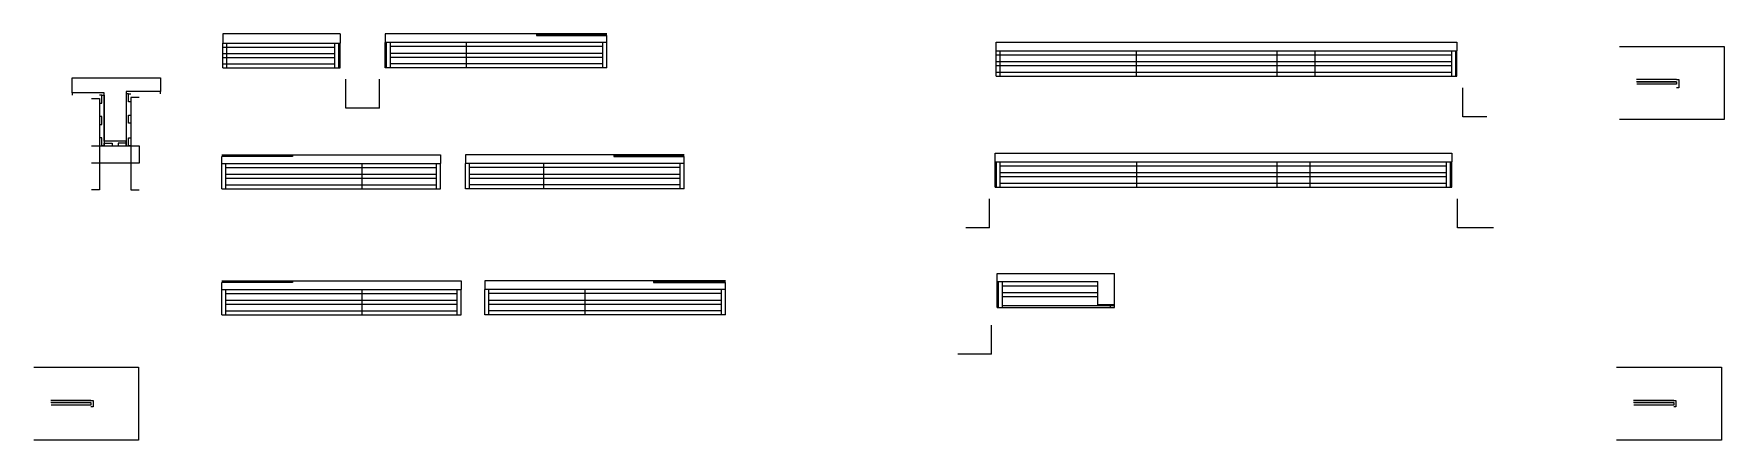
# Model space of a CAD drawing. Header units: metres. Extents: x 4233 to 7169, y 7639 to 8344.
import ezdxf

# ---------------------------------------------------------------- set-up
doc = ezdxf.new("R2010")
doc.units = ezdxf.units.M
for name, color, linetype in [('CONCRETO', 7, 'Continuous'), ('COTA', 7, 'Continuous'), ('Cotas', 7, 'Continuous'), ('Madeira', 7, 'Continuous'), ('NOMENCLATURA', 7, 'Continuous'), ('Painéis', 7, 'Continuous'), ('SARR_2.2x7', 7, 'Continuous'), ('SARR_3.5x7', 7, 'Continuous'), ('SARR_EDITAR', 7, 'Continuous')]:
    doc.layers.add(name, color=color, linetype=linetype)

msp = doc.modelspace()

# ---------------------------------------------------------------- linework, layer by layer
at = {"layer": 'CONCRETO', "color": 7, "lineweight": 25}
msp.add_lwpolyline([(4299.3, 8242.1), (4299.3, 8268.1), (4452.9, 8268.1), (4452.9, 8244.1), (4392.9, 8244.1), (4392.9, 8158.1), (4354.9, 8158.1), (4354.9, 8242.1)], dxfattribs=at)
at = {"layer": 'COTA', "color": 7, "lineweight": 25}
for p, q in [((4561.1, 8344.5), (4561.1, 8328.5)), ((4764.6, 8344.5), (4561.1, 8344.5)), ((4764.6, 8344.5), (4764.6, 8328.5)), ((4843.1, 8344.5), (4843.1, 8329.5)), ((5105.6, 8344.5), (4843.1, 8344.5)), ((5228.1, 8329.5), (5228.1, 8341.5)), ((5904.3, 8314.8), (5904.3, 8329.8)), ((5904.3, 8329.8), (6704.8, 8329.8)), ((6704.8, 8329.8), (6704.8, 8314.8)), ((4681.7, 8134.4), (4939.2, 8134.4)), ((4939.2, 8134.4), (4939.2, 8119.4)), ((4982.6, 8134.4), (4982.6, 8119.4)), ((5240.1, 8134.4), (4982.6, 8134.4)), ((5902.7, 8122), (5902.7, 8137)), ((5902.7, 8137), (6695.7, 8137)), ((6695.7, 8137), (6695.7, 8122)), ((4559.2, 8119.4), (4559.2, 8131.4)), ((5362.6, 8119.4), (5362.6, 8131.4)), ((4559.2, 7900.5), (4559.2, 7912.5)), ((4681.7, 7915.5), (4974.7, 7915.5)), ((4974.7, 7915.5), (4974.7, 7900.5)), ((5016.1, 7915.5), (5016.1, 7900.5)), ((5309.1, 7915.5), (5016.1, 7915.5)), ((5434.1, 7900.5), (5434.1, 7912.5)), ((5906.3, 7914), (5906.3, 7928)), ((5906.3, 7928), (6109.8, 7928)), ((6109.8, 7874), (6109.8, 7928))]:
    msp.add_line(p, q, dxfattribs=at)
at = {"layer": 'Cotas', "color": 7, "lineweight": 25}
for points in [[(6987.1, 8322.7), (7169.1, 8322.7), (7169.1, 8195.9), (6987.1, 8195.9)], [(4232.6, 7765.6), (4414.5, 7765.6), (4414.5, 7638.7), (4232.6, 7638.7)], [(6982.2, 7765.6), (7164.2, 7765.6), (7164.2, 7638.7), (6982.2, 7638.7)]]:
    msp.add_lwpolyline(points, dxfattribs=at)
at = {"layer": 'Madeira', "color": 7, "lineweight": 25}
for p, q in [((7017.2, 8261.3), (7086.5, 8261.3)), ((7086.5, 8256.9), (7017.2, 8256.9)), ((7086.5, 8261.3), (7086.5, 8256.9)), ((4262.6, 7704.1), (4331.9, 7704.1)), ((4331.9, 7699.7), (4262.6, 7699.7)), ((4331.9, 7704.1), (4331.9, 7699.7)), ((7012.3, 7704.1), (7081.6, 7704.1)), ((7081.6, 7699.7), (7012.3, 7699.7)), ((7081.6, 7704.1), (7081.6, 7699.7))]:
    msp.add_line(p, q, dxfattribs=at)
for points in [[(4346.5, 8224.1), (4350.9, 8224.1), (4350.9, 8238.1), (4346.5, 8238.1)], [(4401.3, 8226.1), (4396.9, 8226.1), (4396.9, 8240.1), (4401.3, 8240.1)], [(4346.5, 8187.1), (4350.9, 8187.1), (4350.9, 8201.1), (4346.5, 8201.1)], [(4401.3, 8189.1), (4396.9, 8189.1), (4396.9, 8203.1), (4401.3, 8203.1)], [(4346.5, 8150.1), (4350.9, 8150.1), (4350.9, 8164.1), (4346.5, 8164.1)], [(4401.3, 8150.1), (4396.9, 8150.1), (4396.9, 8164.1), (4401.3, 8164.1)], [(4354.9, 8150.1), (4354.9, 8154.5), (4368.9, 8154.5), (4368.9, 8150.1)], [(4392.9, 8150.1), (4392.9, 8154.5), (4378.9, 8154.5), (4378.9, 8150.1)]]:
    msp.add_lwpolyline(points, dxfattribs=at)
at = {"layer": 'NOMENCLATURA', "color": 7, "lineweight": 25}
for p, q in [((4774.7, 8215.2), (4774.7, 8265.5)), ((4832.9, 8215.2), (4832.9, 8265.5)), ((6715, 8200.5), (6715, 8250.9)), ((4832.9, 8215.2), (4774.7, 8215.2)), ((6756.6, 8200.5), (6715, 8200.5)), ((5892.5, 8007.7), (5892.5, 8058.1)), ((6705.9, 8007.7), (6705.9, 8058.1)), ((5892.5, 8007.7), (5851.9, 8007.7)), ((6768.5, 8007.7), (6705.9, 8007.7)), ((5896.1, 7788.3), (5896.1, 7838.7)), ((5896.1, 7788.3), (5837.9, 7788.3))]:
    msp.add_line(p, q, dxfattribs=at)
at = {"layer": 'Painéis', "color": 7, "lineweight": 25}
for p, q in [((4561.1, 8328.5), (4764.6, 8328.5)), ((4561.1, 8285.5), (4561.1, 8328.5)), ((4762.6, 8285.5), (4762.6, 8328.5)), ((4764.6, 8285.5), (4764.6, 8328.5)), ((5228.1, 8329.5), (4843.1, 8329.5)), ((4843.1, 8285.5), (4843.1, 8329.5)), ((4845.1, 8285.5), (4845.1, 8329.5)), ((4984.1, 8285.5), (4984.1, 8329.5)), ((5228.1, 8285.5), (5228.1, 8329.5)), ((5904.3, 8314.8), (6704.8, 8314.8)), ((5904.3, 8270.8), (5904.3, 8314.8)), ((6148.3, 8270.8), (6148.3, 8314.8)), ((6392.3, 8270.8), (6392.3, 8314.8)), ((6392.3, 8270.8), (6392.3, 8314.8)), ((6458.8, 8270.8), (6458.8, 8314.8)), ((6702.8, 8270.8), (6702.8, 8314.8)), ((6704.8, 8270.8), (6704.8, 8314.8)), ((4561.1, 8285.5), (4764.6, 8285.5)), ((5228.1, 8285.5), (4843.1, 8285.5)), ((5904.3, 8270.8), (6704.8, 8270.8)), ((7086.5, 8264.9), (7016.6, 8264.9)), ((7086.5, 8261.3), (7016.6, 8261.3)), ((4559.2, 8119.4), (4939.2, 8119.4)), ((4559.2, 8075.4), (4559.2, 8119.4)), ((4803.2, 8075.4), (4803.2, 8119.4)), ((4939.2, 8075.4), (4939.2, 8119.4)), ((5362.6, 8119.4), (4982.6, 8119.4)), ((4982.6, 8075.4), (4982.6, 8119.4)), ((5118.6, 8075.4), (5118.6, 8119.4)), ((5362.6, 8075.4), (5362.6, 8119.4)), ((5902.7, 8122), (6695.7, 8122)), ((5902.7, 8078), (5902.7, 8122)), ((5904.7, 8078), (5904.7, 8122)), ((6148.7, 8078), (6148.7, 8122)), ((6392.7, 8078), (6392.7, 8122)), ((6392.7, 8078), (6392.7, 8122)), ((6449.7, 8078), (6449.7, 8122)), ((6693.7, 8078), (6693.7, 8122)), ((6695.7, 8078), (6695.7, 8122)), ((5902.7, 8078), (6695.7, 8078)), ((4559.2, 8075.4), (4939.2, 8075.4)), ((5362.6, 8075.4), (4982.6, 8075.4)), ((4559.2, 7900.5), (4974.7, 7900.5)), ((4559.2, 7856.5), (4559.2, 7900.5)), ((4803.2, 7856.5), (4803.2, 7900.5)), ((4974.7, 7856.5), (4974.7, 7900.5)), ((5434.1, 7900.5), (5016.1, 7900.5)), ((5016.1, 7856.5), (5016.1, 7900.5)), ((5190.1, 7856.5), (5190.1, 7900.5)), ((5434.1, 7856.5), (5434.1, 7900.5)), ((5906.3, 7914), (6080.8, 7914)), ((5906.3, 7869), (5906.3, 7914)), ((5908.3, 7869), (5908.3, 7913)), ((6080.8, 7874), (6080.8, 7914)), ((6109.8, 7874), (6080.8, 7874)), ((6109.8, 7869), (6109.8, 7874)), ((4559.2, 7856.5), (4974.7, 7856.5)), ((5434.1, 7856.5), (5016.1, 7856.5)), ((5906.3, 7869), (6109.8, 7869)), ((4331.9, 7707.7), (4262, 7707.7)), ((4331.9, 7704.1), (4262.1, 7704.1)), ((7081.6, 7707.7), (7011.7, 7707.7)), ((7081.6, 7704.1), (7011.8, 7704.1))]:
    msp.add_line(p, q, dxfattribs=at)
for points in [[(5228.1, 8344.5), (5105.6, 8344.5), (5105.6, 8341.5), (5228.1, 8341.5)], [(7086.5, 8264.9), (7090.1, 8264.9), (7090.1, 8250.9), (7086.5, 8250.9)], [(4354.9, 8238.1), (4354.9, 8242.1), (4299.3, 8242.1), (4299.3, 8238.1)], [(4350.9, 8238.1), (4354.9, 8238.1), (4354.9, 8150.1), (4350.9, 8150.1)], [(4452.9, 8240.1), (4452.9, 8244.1), (4392.9, 8244.1), (4392.9, 8240.1)], [(4396.9, 8240.1), (4392.9, 8240.1), (4392.9, 8150.1), (4396.9, 8150.1)], [(4392.9, 8154.5), (4392.9, 8158.1), (4354.9, 8158.1), (4354.9, 8154.5)], [(4559.2, 8134.4), (4681.7, 8134.4), (4681.7, 8131.4), (4559.2, 8131.4)], [(5362.6, 8134.4), (5240.1, 8134.4), (5240.1, 8131.4), (5362.6, 8131.4)], [(4559.2, 7915.5), (4681.7, 7915.5), (4681.7, 7912.5), (4559.2, 7912.5)], [(5434.1, 7915.5), (5309.1, 7915.5), (5309.1, 7912.5), (5434.1, 7912.5)], [(4331.9, 7707.7), (4335.5, 7707.7), (4335.5, 7696.7), (4331.9, 7696.7)], [(7081.6, 7707.7), (7085.2, 7707.7), (7085.2, 7696.7), (7081.6, 7696.7)]]:
    msp.add_lwpolyline(points, dxfattribs=at)
at = {"layer": 'SARR_2.2x7', "color": 7, "lineweight": 25}
for p, q in [((4561.1, 8321.5), (4755.6, 8321.5)), ((4561.1, 8310.5), (4755.6, 8310.5)), ((4568, 8285.5), (4568, 8328.5)), ((4755.6, 8285.5), (4755.6, 8328.5)), ((4852.1, 8285.5), (4852.1, 8329.5)), ((4984.1, 8322.5), (4852.1, 8322.5)), ((4852.1, 8311), (4984.1, 8311)), ((5221.1, 8322.5), (4984.1, 8322.5)), ((4984.1, 8311), (5221.1, 8311)), ((5221.1, 8285.5), (5221.1, 8329.5)), ((5911.3, 8270.8), (5911.3, 8313.8)), ((6695.9, 8270.8), (6695.9, 8314.8)), ((4561.1, 8303.5), (4755.6, 8303.5)), ((4561.1, 8292.5), (4755.6, 8292.5)), ((4852.1, 8304), (4984.1, 8304)), ((4984.1, 8292.5), (4852.1, 8292.5)), ((4984.1, 8304), (5221.1, 8304)), ((5221.1, 8292.5), (4984.1, 8292.5)), ((5904.3, 8307.8), (6148.3, 8307.8)), ((5904.3, 8296.3), (6148.3, 8296.3)), ((5904.3, 8289.3), (6148.3, 8289.3)), ((6148.3, 8307.8), (6392.3, 8307.8)), ((6148.3, 8296.3), (6392.3, 8296.3)), ((6148.3, 8289.3), (6392.3, 8289.3)), ((6392.3, 8307.8), (6458.8, 8307.8)), ((6392.3, 8296.3), (6458.8, 8296.3)), ((6392.3, 8289.3), (6458.8, 8289.3)), ((6458.8, 8307.8), (6695.9, 8307.8)), ((6458.8, 8296.3), (6695.9, 8296.3)), ((6458.8, 8289.3), (6695.9, 8289.3)), ((5904.3, 8277.8), (6148.3, 8277.8)), ((6148.3, 8277.8), (6392.3, 8277.8)), ((6392.3, 8277.8), (6458.8, 8277.8)), ((6458.8, 8277.8), (6695.9, 8277.8)), ((4566.2, 8075.4), (4566.2, 8119.4)), ((4566.2, 8112.4), (4803.2, 8112.4)), ((4803.2, 8112.4), (4932.3, 8112.4)), ((4932.3, 8075.4), (4932.3, 8119.4)), ((4989.6, 8075.4), (4989.6, 8119.4)), ((5118.6, 8112.4), (4989.6, 8112.4)), ((5355.7, 8112.4), (5118.6, 8112.4)), ((5355.7, 8075.4), (5355.7, 8119.4)), ((5911.6, 8078), (5911.6, 8122)), ((5911.6, 8115), (6148.7, 8115)), ((6148.7, 8115), (6392.7, 8115)), ((6392.7, 8115), (6449.7, 8115)), ((6449.7, 8115), (6686.7, 8115)), ((6686.7, 8078), (6686.7, 8122)), ((4566.2, 8100.9), (4803.2, 8100.9)), ((4566.2, 8093.9), (4803.2, 8093.9)), ((4566.2, 8082.4), (4803.2, 8082.4)), ((4803.2, 8100.9), (4932.3, 8100.9)), ((4803.2, 8093.9), (4932.3, 8093.9)), ((4803.2, 8082.4), (4932.3, 8082.4)), ((4989.6, 8100.9), (5118.6, 8100.9)), ((4989.6, 8093.9), (5118.6, 8093.9)), ((5118.6, 8082.4), (4989.6, 8082.4)), ((5118.6, 8100.9), (5355.7, 8100.9)), ((5118.6, 8093.9), (5355.7, 8093.9)), ((5355.7, 8082.4), (5118.6, 8082.4)), ((5911.6, 8103.5), (6148.7, 8103.5)), ((5911.6, 8096.5), (6148.7, 8096.5)), ((5911.6, 8085), (6148.7, 8085)), ((6148.7, 8103.5), (6392.7, 8103.5)), ((6148.7, 8096.5), (6392.7, 8096.5)), ((6148.7, 8085), (6392.7, 8085)), ((6392.7, 8103.5), (6449.7, 8103.5)), ((6392.7, 8096.5), (6449.7, 8096.5)), ((6392.7, 8085), (6449.7, 8085)), ((6449.7, 8103.5), (6686.7, 8103.5)), ((6449.7, 8096.5), (6686.7, 8096.5)), ((6449.7, 8085), (6686.7, 8085)), ((4566.2, 7856.5), (4566.2, 7900.5)), ((4967.8, 7856.5), (4967.8, 7900.5)), ((5023.1, 7856.5), (5023.1, 7900.5)), ((5427.2, 7856.5), (5427.2, 7900.5)), ((5915.2, 7869), (5915.2, 7914)), ((5915.2, 7907), (6080.8, 7907)), ((4566.2, 7893.5), (4803.2, 7893.5)), ((4566.2, 7882), (4803.2, 7882)), ((4566.2, 7875), (4803.2, 7875)), ((4803.2, 7893.5), (4967.8, 7893.5)), ((4803.2, 7882), (4967.8, 7882)), ((4803.2, 7875), (4967.8, 7875)), ((5190.1, 7893.5), (5023.1, 7893.5)), ((5023.1, 7882), (5190.1, 7882)), ((5023.1, 7875), (5190.1, 7875)), ((5427.2, 7893.5), (5190.1, 7893.5)), ((5190.1, 7882), (5427.2, 7882)), ((5190.1, 7875), (5427.2, 7875)), ((5915.2, 7895), (6080.8, 7895)), ((5915.2, 7888), (6080.8, 7888)), ((5915.2, 7872.8), (6109.8, 7872.8)), ((6102.8, 7869), (6102.8, 7874)), ((4566.2, 7863.5), (4803.2, 7863.5)), ((4803.2, 7863.5), (4967.8, 7863.5)), ((5190.1, 7863.5), (5023.1, 7863.5)), ((5427.2, 7863.5), (5190.1, 7863.5))]:
    msp.add_line(p, q, dxfattribs=at)
at = {"layer": 'SARR_3.5x7', "color": 7, "lineweight": 25}
for points in [[(4332.5, 8232.1), (4346.5, 8232.1), (4346.5, 8073.6), (4332.5, 8073.6)], [(4415.3, 8234.1), (4401.3, 8234.1), (4401.3, 8073.6), (4415.3, 8073.6)], [(4332.5, 8150.1), (4415.3, 8150.1), (4415.3, 8120.1), (4332.5, 8120.1)]]:
    msp.add_lwpolyline(points, dxfattribs=at)
at = {"layer": 'SARR_EDITAR', "color": 7, "lineweight": 25}
for p, q in [((5105.6, 8343), (5228.1, 8343)), ((4681.7, 8132.9), (4559.2, 8132.9)), ((5240.1, 8132.9), (5362.6, 8132.9)), ((4681.7, 7914), (4559.2, 7914)), ((5309.1, 7914), (5434.1, 7914))]:
    msp.add_line(p, q, dxfattribs=at)

doc.saveas('drawing.dxf')
